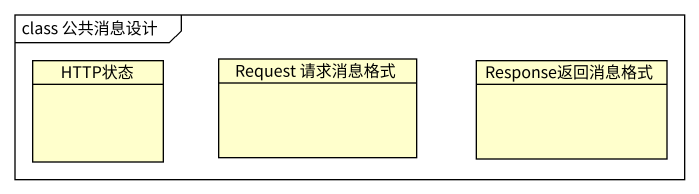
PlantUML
@startuml
mainframe class 公共消息设计
hide circle
hide empty members
class HTTP状态
class "Request 请求消息格式" as Request_请求消息格式
class Response返回消息格式
@enduml
